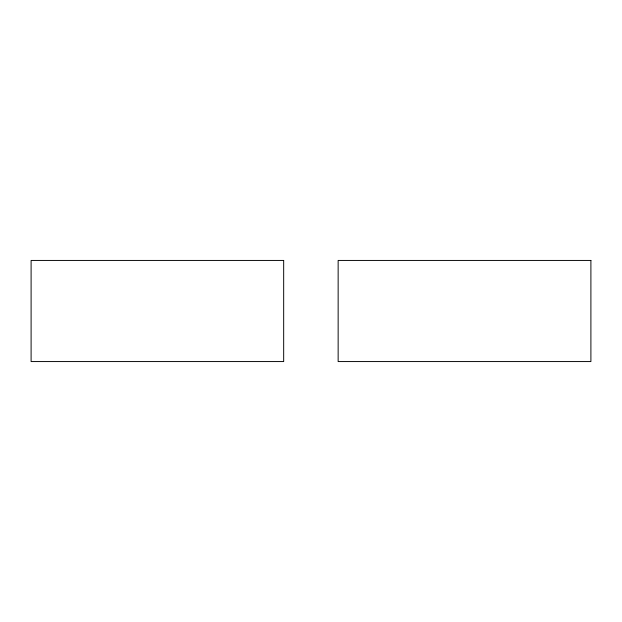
<?xml version="1.0" encoding="UTF-8"?>
<svg xmlns="http://www.w3.org/2000/svg" width="622" height="622" viewBox="0 0 622 622"><rect width="100%" height="100%" fill="white"/><g stroke="black" fill="none" stroke-linecap="round" stroke-linejoin="round"><path stroke-width="0.93" d="M283.671 260.439L31.1 260.439L31.1 361.561L283.671 361.561L283.671 260.439M590.9 260.439L338.143 260.439L338.143 361.561L590.9 361.561L590.9 260.439"/></g></svg>
